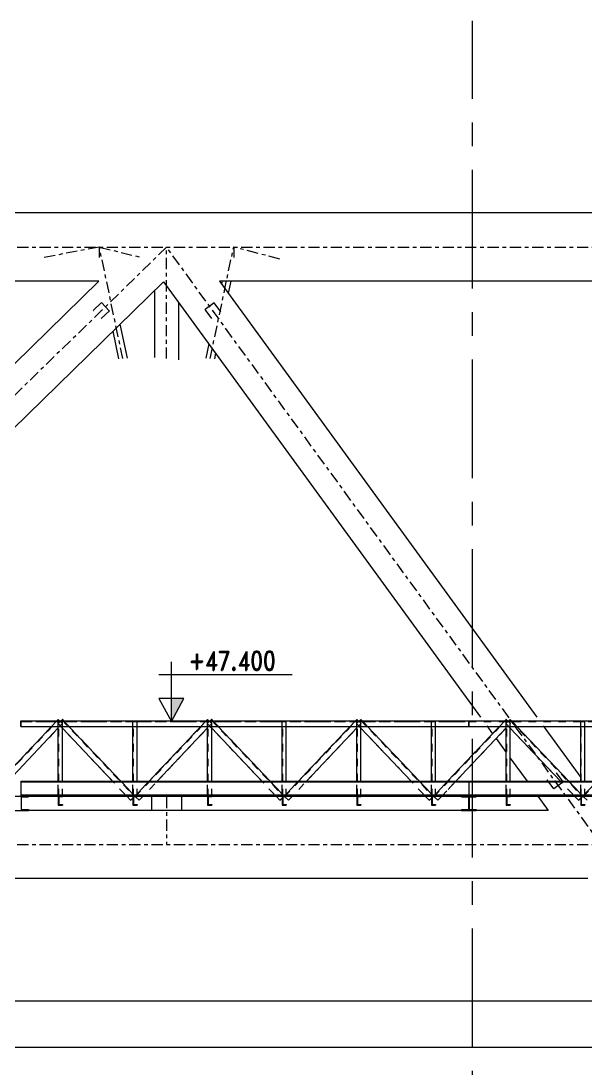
# Model space of a CAD drawing. Header units: millimetres. Extents: x 2368 to 8313, y 7493 to 11698.
# Drawn here: x 5997.6 to 6149, y 8937 to 9217.7 of the extents above; entities that cross this region are included whole.
import ezdxf
from ezdxf.enums import TextEntityAlignment as Align

# ---------------------------------------------------------------- set-up
doc = ezdxf.new("R2010")
doc.units = ezdxf.units.MM
for name, pattern in [('CENTER', [50.8, 31.75, -6.35, 6.35, -6.35]), ('XKITLINE00', [0]), ('XKITLINE02', [4, 2, -2]), ('XKITLINE03', [6, 3, -1, 1, -1])]:
    doc.linetypes.add(name, pattern=pattern)
doc.layers.add('3', color=120, linetype='Continuous')
doc.styles.add('ROMAND', font='romand.shx')
doc.styles.add('ROMANS', font='romans.shx')
doc.dimstyles.new('MD300', dxfattribs={"dimtxt": 2.5, "dimasz": 2.5, "dimexe": 1, "dimexo": 1, "dimgap": 0.5, "dimtad": 1, "dimdec": 1, "dimlfac": 50, "dimrnd": 0.5, "dimdsep": 46, "dimtxsty": 'ROMANS', "dimcen": 1, "dimclrd": 146, "dimclre": 146, "dimclrt": 30, "dimadec": 1, "dimazin": 2, "dimtfac": 1, "dimtdec": 1, "dimtmove": 0, "dimatfit": 1, "dimfxl": 1, "dimtolj": 1, "dimtzin": 0, "dimlwd": -1, "dimlwe": -1, "dimarcsym": 0})

# ---------------------------------------------------------------- blocks, each defined once
blk = doc.blocks.new('*D5')
at = {"color": 146, "transparency": 16777216}
for p, q in [((6312.59, 9032.28), (6312.59, 8954.12)), ((5216.59, 8977.65), (5216.59, 8954.12)), ((6310.09, 8955.12), (5219.09, 8955.12))]:
    blk.add_line(p, q, dxfattribs=at)
for points in [[(5219.09, 8955.54), (5219.09, 8954.7), (5216.59, 8955.12)], [(6310.09, 8955.54), (6310.09, 8954.7), (6312.59, 8955.12)]]:
    blk.add_solid(points, dxfattribs=at)
at = {"layer": 'Defpoints', "color": 0, "transparency": 16777216}
for p in [(6312.59, 9033.28), (5216.59, 8978.65), (5216.59, 8955.12)]:
    blk.add_point(p, dxfattribs=at)
at = {"color": 30, "transparency": 16777216, "insert": (5764.59, 8956.87), "char_height": 2.5, "attachment_point": 5, "style": 'ROMANS'}
blk.add_mtext('\\A1;54800', dxfattribs=at)
blk = doc.blocks.new('*D6')
at = {"color": 146, "transparency": 16777216}
for p, q in [((4120.59, 9032.28), (4120.59, 8941.84)), ((6312.59, 9032.28), (6312.59, 8941.84)), ((4123.09, 8942.84), (6310.09, 8942.84))]:
    blk.add_line(p, q, dxfattribs=at)
for points in [[(4123.09, 8943.25), (4123.09, 8942.42), (4120.59, 8942.84)], [(6310.09, 8943.25), (6310.09, 8942.42), (6312.59, 8942.84)]]:
    blk.add_solid(points, dxfattribs=at)
at = {"layer": 'Defpoints', "color": 0, "transparency": 16777216}
for p in [(4120.59, 9033.28), (6312.59, 9033.28), (6312.59, 8942.84)]:
    blk.add_point(p, dxfattribs=at)
at = {"color": 30, "transparency": 16777216, "insert": (5216.59, 8944.59), "char_height": 2.5, "attachment_point": 5, "style": 'ROMANS'}
blk.add_mtext('\\A1;109600', dxfattribs=at)

msp = doc.modelspace()

# ---------------------------------------------------------------- linework, layer by layer
at = {"color": 6, "linetype": 'CENTER'}
msp.add_line((6118.5882, 8739.6288), (6118.5882, 9217.681), dxfattribs=at)
at = {"color": 8, "linetype": 'XKITLINE00'}
for p, q in [((6248.2346, 9166.2624), (5738.5883, 9166.2624)), ((6018.4845, 9147.9824), (5738.5883, 9147.9824)), ((6018.4845, 9147.9824), (5898.7881, 9031.2055)), ((6035.8045, 9147.8356), (5916.2585, 9031.2055)), ((6033.363, 9145.4537), (6033.363, 9127.5728)), ((6035.8045, 9147.8356), (6120.726, 9031.2055)), ((6239.6649, 9147.9824), (6050.789, 9147.9824)), ((6050.789, 9147.9824), (6135.8174, 9031.2055)), ((6051.4931, 9147.9824), (6051.3346, 9147.233)), ((6053.8186, 9147.9824), (6053.1369, 9144.7578)), ((6039.8134, 9142.3298), (6039.8134, 9126.9145)), ((6022.1963, 9134.5594), (6023.7599, 9127.1632)), ((6024.1231, 9136.4392), (6026.0501, 9127.3241)), ((6047.9388, 9131.1705), (6047.1294, 9127.3423)), ((6049.7411, 9128.6953), (6049.4133, 9127.145)), ((6122.3905, 9028.9195), (6123.9429, 9026.7874)), ((6137.4819, 9028.9195), (6147.5884, 9015.0393)), ((6124.901, 9025.4716), (6127.5884, 9021.7807)), ((6128.6884, 9020.27), (6133.2083, 9014.0624)), ((6032.5282, 9009.8053), (6032.5282, 9006.2624)), ((6040.6482, 9009.8053), (6040.6482, 9006.2624)), ((6136.1208, 9010.0624), (6138.8877, 9006.2624)), ((6115.5884, 9006.2624), (5999.5884, 9006.2624)), ((6138.8877, 9006.2624), (6119.5884, 9006.2624)), ((6149.4519, 8987.9824), (5738.5882, 8987.9824))]:
    msp.add_line(p, q, dxfattribs=at)
at = {"color": 8, "linetype": 'XKITLINE03'}
for p, q in [((5738.5883, 9157.1224), (6269.5876, 9157.1224)), ((6036.5882, 9157.1224), (5872.5882, 8997.1225)), ((6018.5882, 9157.1224), (6003.1325, 9154.2035)), ((6018.5882, 9157.1224), (6018.5882, 9154.345)), ((6024.905, 9127.2437), (6018.5882, 9157.1224)), ((6018.5882, 9157.1224), (6029.9951, 9154.3233)), ((6153.0885, 8997.1224), (6036.5882, 9157.1224)), ((6036.5882, 9127.2436), (6036.5882, 9157.1224)), ((6048.2714, 9127.2436), (6054.5882, 9157.1223)), ((6066.9377, 9153.9211), (6054.5882, 9157.1223)), ((6054.5882, 9157.1223), (6054.5882, 9154.3233)), ((6016.9727, 9140.109), (6019.1487, 9142.2319)), ((6016.9727, 9140.109), (6019.1487, 9142.2319)), ((6016.9727, 9140.109), (6019.1487, 9142.2319)), ((6021.2716, 9140.0559), (6019.0956, 9137.933)), ((6021.2716, 9140.0559), (6019.0956, 9137.933)), ((6021.2716, 9140.0559), (6019.0956, 9137.933)), ((6019.1222, 9140.0824), (6019.1222, 9140.0824)), ((6019.1487, 9142.2319), (6021.2716, 9140.0559)), ((6019.1487, 9142.2319), (6021.2716, 9140.0559)), ((6019.1487, 9142.2319), (6021.2716, 9140.0559)), ((6049.3295, 9142.2059), (6046.872, 9140.4165)), ((6049.3295, 9142.2059), (6046.872, 9140.4165)), ((6049.3295, 9142.2059), (6046.872, 9140.4165)), ((6046.872, 9140.4165), (6048.6614, 9137.9589)), ((6046.872, 9140.4165), (6048.6614, 9137.9589)), ((6046.872, 9140.4165), (6048.6614, 9137.9589)), ((6048.9955, 9140.0824), (6048.9955, 9140.0824)), ((6051.119, 9139.7484), (6049.3295, 9142.2059)), ((6051.119, 9139.7484), (6049.3295, 9142.2059)), ((6051.119, 9139.7484), (6049.3295, 9142.2059)), ((6140.3471, 9012.0389), (6138.5577, 9014.4965)), ((6140.3471, 9012.0389), (6138.5577, 9014.4965)), ((6140.3471, 9012.0389), (6138.5577, 9014.4965)), ((6142.8047, 9013.8284), (6140.3471, 9012.0389)), ((6142.8047, 9013.8284), (6140.3471, 9012.0389)), ((6142.8047, 9013.8284), (6140.3471, 9012.0389)), ((6140.6812, 9014.1624), (6140.6812, 9014.1624)), ((6141.0153, 9016.2859), (6142.8047, 9013.8284)), ((6141.0153, 9016.2859), (6142.8047, 9013.8284)), ((6141.0153, 9016.2859), (6142.8047, 9013.8284)), ((6036.5882, 9009.8053), (6036.5882, 8997.1225)), ((5738.5882, 8997.1224), (6183.0885, 8997.1224))]:
    msp.add_line(p, q, dxfattribs=at)
at = {"color": 1, "linetype": 'XKITLINE03'}
for p, q in [((6007.556, 9030.6108), (5988.1385, 9010.0625)), ((6028.1384, 9010.0625), (6008.6828, 9030.5806)), ((6047.556, 9030.6108), (6028.1385, 9010.0625)), ((6068.1384, 9010.0625), (6048.6828, 9030.5806)), ((6087.556, 9030.6108), (6068.1385, 9010.0625)), ((6108.1384, 9010.0625), (6088.6828, 9030.5806)), ((6127.556, 9030.6108), (6108.1385, 9010.0625)), ((6148.1384, 9010.0625), (6128.6828, 9030.5806)), ((6167.556, 9030.6108), (6148.1385, 9010.0625)), ((5997.5885, 9030.0625), (6117.5885, 9030.0625)), ((6007.5884, 9010.0624), (6007.5884, 9030.0624)), ((6027.5884, 9010.0624), (6027.5884, 9030.0624)), ((6047.5884, 9010.0624), (6047.5884, 9030.0624)), ((6067.5884, 9010.0624), (6067.5884, 9030.0624)), ((6087.5884, 9010.0624), (6087.5884, 9030.0624)), ((6107.5884, 9010.0624), (6107.5884, 9030.0624)), ((6127.5884, 9010.0624), (6127.5884, 9030.0624)), ((6147.5884, 9010.0624), (6147.5884, 9030.0624)), ((5997.5885, 9010.0624), (6117.5887, 9010.0624)), ((6007.5884, 9010.0624), (6007.5884, 9010.0624)), ((6027.5884, 9010.0624), (6027.5884, 9010.0624)), ((6047.5884, 9010.0624), (6047.5884, 9010.0624)), ((6067.5884, 9010.0624), (6067.5884, 9010.0624)), ((6087.5884, 9010.0624), (6087.5884, 9010.0624)), ((6107.5884, 9010.0624), (6107.5884, 9010.0624)), ((6117.5887, 9010.0624), (6289.0154, 9010.0624)), ((6127.5884, 9010.0624), (6127.5884, 9010.0624)), ((6147.5884, 9010.0624), (6147.5884, 9010.0624)), ((6117.5884, 9006.2624), (6117.5884, 9006.2624))]:
    msp.add_line(p, q, dxfattribs=at)
at = {"color": 3, "linetype": 'XKITLINE02'}
for p, q in [((5988.2547, 9009.9526), (6007.6723, 9030.5009)), ((6007.6723, 9030.5009), (6008.7189, 9029.5119)), ((6008.5667, 9030.4705), (6028.0223, 9009.9524)), ((6008.6828, 9030.5806), (6028.1384, 9010.0625)), ((6028.2547, 9009.9526), (6047.6723, 9030.5009)), ((6047.6723, 9030.5009), (6048.7189, 9029.5119)), ((6048.5667, 9030.4705), (6068.0223, 9009.9524)), ((6048.6828, 9030.5806), (6068.1384, 9010.0625)), ((6068.2547, 9009.9526), (6087.6723, 9030.5009)), ((6087.6723, 9030.5009), (6088.7189, 9029.5119)), ((6088.5667, 9030.4705), (6108.0223, 9009.9524)), ((6088.6828, 9030.5806), (6108.1384, 9010.0625)), ((6108.2547, 9009.9526), (6127.6723, 9030.5009)), ((6127.6723, 9030.5009), (6128.7189, 9029.5119)), ((6128.5667, 9030.4705), (6148.0223, 9009.9524)), ((6128.6828, 9030.5806), (6148.1384, 9010.0625)), ((6148.2547, 9009.9526), (6167.6723, 9030.5009)), ((5994.1196, 9014.0624), (6008.7189, 9029.5119)), ((5997.5885, 9030.2325), (5997.5885, 9028.7325)), ((5997.5885, 9030.0625), (5997.5885, 9028.7325)), ((5997.5885, 9030.0625), (6117.5885, 9030.0625)), ((6005.781, 9028.7325), (6007.1985, 9030.2325)), ((6007.5217, 9029.4797), (6008.3156, 9030.2325)), ((6007.5217, 9029.4797), (6025.9336, 9010.0624)), ((6007.5217, 9029.4797), (6008.6884, 9028.2493)), ((6007.5884, 9028.7325), (6007.5884, 9030.0624)), ((6007.5884, 9030.0624), (6008.6884, 9030.0624)), ((6007.7284, 9010.0624), (6007.7284, 9030.0624)), ((6008.6884, 9028.7325), (6008.6884, 9030.0624)), ((6009.0129, 9030.2325), (6010.4352, 9028.7325)), ((6027.5884, 9028.7325), (6027.5884, 9030.0624)), ((6027.5884, 9030.0624), (6028.6884, 9030.0624)), ((6027.7284, 9010.0624), (6027.7284, 9030.0624)), ((6028.6884, 9028.7325), (6028.6884, 9030.0624)), ((6031.7576, 9013.8924), (6047.1985, 9030.2325)), ((6034.1196, 9014.0624), (6048.7189, 9029.5119)), ((6047.5217, 9029.4797), (6048.3156, 9030.2325)), ((6047.5217, 9029.4797), (6065.9336, 9010.0624)), ((6047.5217, 9029.4797), (6048.6884, 9028.2493)), ((6047.5884, 9028.7325), (6047.5884, 9030.0624)), ((6047.5884, 9030.0624), (6048.6884, 9030.0624)), ((6047.7284, 9010.0624), (6047.7284, 9030.0624)), ((6048.6884, 9028.7325), (6048.6884, 9030.0624)), ((6049.0129, 9030.2325), (6050.4352, 9028.7325)), ((6067.5884, 9028.7325), (6067.5884, 9030.0624)), ((6067.5884, 9030.0624), (6068.6884, 9030.0624)), ((6067.7284, 9010.0624), (6067.7284, 9030.0624)), ((6068.6884, 9028.7325), (6068.6884, 9030.0624)), ((6071.7576, 9013.8924), (6087.1985, 9030.2325)), ((6074.1196, 9014.0624), (6088.7189, 9029.5119)), ((6087.5217, 9029.4797), (6088.3156, 9030.2325)), ((6087.5217, 9029.4797), (6105.9336, 9010.0624)), ((6087.5217, 9029.4797), (6088.6884, 9028.2493)), ((6087.5884, 9028.7325), (6087.5884, 9030.0624)), ((6087.5884, 9030.0624), (6088.6884, 9030.0624)), ((6087.7284, 9010.0624), (6087.7284, 9030.0624)), ((6088.6884, 9028.7325), (6088.6884, 9030.0624)), ((6089.0129, 9030.2325), (6090.4352, 9028.7325)), ((6107.5884, 9028.7325), (6107.5884, 9030.0624)), ((6107.5884, 9030.0624), (6108.6884, 9030.0624)), ((6107.7284, 9010.0624), (6107.7284, 9030.0624)), ((6108.6884, 9028.7325), (6108.6884, 9030.0624)), ((6109.3014, 9008.9636), (6128.7189, 9029.5119)), ((6117.5885, 9030.2325), (6117.5885, 9028.7325)), ((6117.5885, 9030.2325), (6117.5885, 9028.7325)), ((6117.5885, 9030.2325), (6117.5885, 9030.2325)), ((6117.5885, 9030.0625), (6117.5885, 9028.7325)), ((6117.5885, 9030.0625), (6117.5885, 9028.7325)), ((6117.5885, 9030.0625), (6117.5885, 9030.0625)), ((6117.5885, 9030.0625), (6280.5647, 9030.0625)), ((6117.5885, 9028.7325), (6117.5885, 9028.7325)), ((6125.781, 9028.7325), (6127.1985, 9030.2325)), ((6127.5217, 9029.4797), (6128.3156, 9030.2325)), ((6127.5217, 9029.4797), (6145.9336, 9010.0624)), ((6127.5217, 9029.4797), (6128.6884, 9028.2493)), ((6127.5884, 9028.7325), (6127.5884, 9030.0624)), ((6127.5884, 9030.0624), (6128.6884, 9030.0624)), ((6127.7284, 9010.0624), (6127.7284, 9030.0624)), ((6128.6884, 9028.7325), (6128.6884, 9030.0624)), ((6129.0129, 9030.2325), (6130.4352, 9028.7325)), ((6147.5884, 9028.7325), (6147.5884, 9030.0624)), ((6147.5884, 9030.0624), (6148.6884, 9030.0624)), ((6147.7284, 9010.0624), (6147.7284, 9030.0624)), ((6148.6884, 9028.7325), (6148.6884, 9030.0624)), ((6007.5884, 9010.0624), (6007.5884, 9014.0624)), ((6008.6884, 9010.0624), (6008.6884, 9014.0624)), ((6027.5884, 9010.0624), (6027.5884, 9014.0624)), ((6028.1385, 9010.0625), (6031.9183, 9014.0624)), ((6028.6884, 9010.0624), (6028.6884, 9014.0624)), ((6029.3014, 9008.9636), (6034.1196, 9014.0624)), ((6047.5884, 9010.0624), (6047.5884, 9014.0624)), ((6048.6884, 9010.0624), (6048.6884, 9014.0624)), ((6067.5884, 9010.0624), (6067.5884, 9014.0624)), ((6068.1385, 9010.0625), (6071.9183, 9014.0624)), ((6068.6884, 9010.0624), (6068.6884, 9014.0624)), ((6069.3014, 9008.9636), (6074.1196, 9014.0624)), ((6087.5884, 9010.0624), (6087.5884, 9014.0624)), ((6088.6884, 9010.0624), (6088.6884, 9014.0624)), ((6107.5884, 9010.0624), (6107.5884, 9014.0624)), ((6108.1385, 9010.0625), (6111.9183, 9014.0624)), ((6108.6884, 9010.0624), (6108.6884, 9014.0624)), ((6110.3397, 9010.0624), (6114.1196, 9014.0624)), ((6127.5884, 9010.0624), (6127.5884, 9014.0624)), ((6128.6884, 9010.0624), (6128.6884, 9014.0624)), ((6147.5884, 9010.0624), (6147.5884, 9014.0624)), ((6148.1385, 9010.0625), (6151.9183, 9014.0624)), ((6148.6884, 9010.0624), (6148.6884, 9014.0624)), ((5997.5885, 9010.3388), (5997.5885, 9010.0624)), ((5997.5885, 9010.0624), (5999.5884, 9010.0624)), ((6007.5884, 9010.0624), (6008.6884, 9010.0624)), ((6007.5884, 9010.0624), (6117.5887, 9010.0624)), ((6007.5884, 9010.0624), (6008.6884, 9010.0624)), ((6026.9774, 9008.9616), (6027.7284, 9009.6737)), ((6027.5884, 9010.0624), (6028.6884, 9010.0624)), ((6027.5884, 9010.0624), (6028.6884, 9010.0624)), ((6027.7284, 9009.6737), (6028.1384, 9010.0625)), ((6028.1385, 9010.0625), (6028.3141, 9009.8965)), ((6047.5884, 9010.0624), (6048.6884, 9010.0624)), ((6047.5884, 9010.0624), (6048.6884, 9010.0624)), ((6066.9774, 9008.9616), (6067.7284, 9009.6737)), ((6067.5884, 9010.0624), (6068.6884, 9010.0624)), ((6067.5884, 9010.0624), (6068.6884, 9010.0624)), ((6067.7284, 9009.6737), (6068.1384, 9010.0625)), ((6068.1385, 9010.0625), (6068.3141, 9009.8965)), ((6087.5884, 9010.0624), (6088.6884, 9010.0624)), ((6087.5884, 9010.0624), (6088.6884, 9010.0624)), ((6106.9774, 9008.9616), (6107.7284, 9009.6737)), ((6107.5884, 9010.0624), (6108.6884, 9010.0624)), ((6107.5884, 9010.0624), (6108.6884, 9010.0624)), ((6107.7284, 9009.6737), (6108.1384, 9010.0625)), ((6108.1385, 9010.0625), (6108.3141, 9009.8965)), ((6117.5887, 9010.3388), (6117.5887, 9010.0624)), ((6117.5887, 9010.3388), (6117.5887, 9010.0624)), ((6117.5887, 9010.0624), (6119.5884, 9010.0624)), ((6127.5884, 9010.0624), (6128.6884, 9010.0624)), ((6127.5884, 9010.0624), (6128.6884, 9010.0624)), ((6146.9774, 9008.9616), (6147.7284, 9009.6737)), ((6147.5884, 9010.0624), (6148.6884, 9010.0624)), ((6147.5884, 9010.0624), (6148.6884, 9010.0624)), ((6147.7284, 9009.6737), (6148.1384, 9010.0625)), ((6148.1385, 9010.0625), (6148.3141, 9009.8965))]:
    msp.add_line(p, q, dxfattribs=at)
at = {"color": 7, "linetype": 'XKITLINE00'}
for p, q in [((6007.1985, 9030.2325), (6007.556, 9030.6108)), ((6007.556, 9030.6108), (6007.9564, 9030.2325)), ((6008.3156, 9030.2325), (6008.6828, 9030.5806)), ((6008.6828, 9030.5806), (6009.0129, 9030.2325)), ((6047.1985, 9030.2325), (6047.556, 9030.6108)), ((6047.556, 9030.6108), (6047.9564, 9030.2325)), ((6048.3156, 9030.2325), (6048.6828, 9030.5806)), ((6048.6828, 9030.5806), (6049.0129, 9030.2325)), ((6087.1985, 9030.2325), (6087.556, 9030.6108)), ((6087.556, 9030.6108), (6087.9564, 9030.2325)), ((6088.3156, 9030.2325), (6088.6828, 9030.5806)), ((6088.6828, 9030.5806), (6089.0129, 9030.2325)), ((6127.1985, 9030.2325), (6127.556, 9030.6108)), ((6127.556, 9030.6108), (6127.9564, 9030.2325)), ((6128.3156, 9030.2325), (6128.6828, 9030.5806)), ((6128.6828, 9030.5806), (6129.0129, 9030.2325)), ((5991.9183, 9014.0624), (6005.781, 9028.7325)), ((5994.1196, 9014.0624), (6007.5884, 9028.3156)), ((5997.5885, 9028.7325), (5997.5885, 9030.2325)), ((5997.5885, 9030.2325), (6117.5885, 9030.2325)), ((5997.5885, 9028.7325), (6117.5885, 9028.7325)), ((6007.5884, 9014.0624), (6007.5884, 9028.7325)), ((6008.6884, 9014.0624), (6008.6884, 9028.7325)), ((6008.6884, 9028.2493), (6022.1407, 9014.0624)), ((6010.4352, 9028.7325), (6024.3456, 9014.0624)), ((6027.5884, 9014.0624), (6027.5884, 9028.7325)), ((6028.6884, 9014.0624), (6028.6884, 9028.7325)), ((6031.9183, 9014.0624), (6045.781, 9028.7325)), ((6034.1196, 9014.0624), (6047.5884, 9028.3156)), ((6047.5884, 9014.0624), (6047.5884, 9028.7325)), ((6048.6884, 9014.0624), (6048.6884, 9028.7325)), ((6048.6884, 9028.2493), (6062.1407, 9014.0624)), ((6050.4352, 9028.7325), (6064.3456, 9014.0624)), ((6067.5884, 9014.0624), (6067.5884, 9028.7325)), ((6068.6884, 9014.0624), (6068.6884, 9028.7325)), ((6071.9183, 9014.0624), (6085.781, 9028.7325)), ((6074.1196, 9014.0624), (6087.5884, 9028.3156)), ((6087.5884, 9014.0624), (6087.5884, 9028.7325)), ((6088.6884, 9014.0624), (6088.6884, 9028.7325)), ((6088.6884, 9028.2493), (6102.1407, 9014.0624)), ((6090.4352, 9028.7325), (6104.3456, 9014.0624)), ((6107.5884, 9014.0624), (6107.5884, 9028.7325)), ((6108.6884, 9014.0624), (6108.6884, 9028.7325)), ((6111.9183, 9014.0624), (6125.781, 9028.7325)), ((6114.1196, 9014.0624), (6127.5884, 9028.3156)), ((6117.5885, 9028.7325), (6117.5885, 9030.2325)), ((6117.5885, 9028.7325), (6117.5885, 9030.2325)), ((6117.5885, 9030.2325), (6117.5885, 9030.2325)), ((6117.5885, 9030.2325), (6280.4928, 9030.2325)), ((6117.5885, 9028.7325), (6281.1265, 9028.7325)), ((6127.5884, 9014.0624), (6127.5884, 9028.7325)), ((6128.6884, 9014.0624), (6128.6884, 9028.7325)), ((6128.6884, 9028.2493), (6142.1407, 9014.0624)), ((6130.4352, 9028.7325), (6144.3456, 9014.0624)), ((6147.5884, 9014.0624), (6147.5884, 9028.7325)), ((6148.6884, 9014.0624), (6148.6884, 9028.7325)), ((5997.5885, 9014.0624), (5997.5885, 9010.3388)), ((5997.5885, 9014.0624), (6117.5887, 9014.0624)), ((6117.5887, 9013.8924), (5997.5885, 9013.8924)), ((6117.5887, 9013.786), (5997.5885, 9013.786)), ((6117.5887, 9014.0624), (6117.5887, 9010.3388)), ((6117.5887, 9014.0624), (6287.3257, 9014.0624)), ((6117.5887, 9014.0624), (6117.5887, 9010.3388)), ((6287.3975, 9013.8924), (6117.5887, 9013.8924)), ((6287.4425, 9013.786), (6117.5887, 9013.786)), ((5995.5884, 9010.0624), (5999.5884, 9010.0624)), ((5997.6534, 9007.9974), (5997.5234, 9008.1274)), ((5997.5885, 9010.3388), (5997.5885, 9010.0624)), ((6117.5887, 9010.3388), (5997.5885, 9010.3388)), ((6117.5887, 9010.2324), (5997.5885, 9010.2324)), ((5997.6534, 9009.8624), (5997.6534, 9006.4624)), ((5997.6534, 9009.8624), (5999.5884, 9009.8624)), ((5999.5884, 9010.0624), (5999.5884, 9009.8624)), ((5999.5884, 9010.0624), (6007.5884, 9010.0624)), ((6007.5884, 9010.0624), (6007.5884, 9010.0624)), ((6007.5884, 9010.0624), (6007.5884, 9010.0624)), ((6007.5884, 9010.0624), (6008.6884, 9010.0624)), ((6007.5884, 9010.0624), (6007.5884, 9007.6624)), ((6007.5884, 9008.3337), (6007.7284, 9008.4737)), ((6007.7284, 9009.8496), (6008.6884, 9009.9264)), ((6007.7284, 9009.8496), (6007.7284, 9007.8752)), ((6008.6884, 9010.0624), (6027.5884, 9010.0624)), ((6008.6884, 9010.0624), (6008.6884, 9009.9264)), ((6025.9336, 9010.0624), (6026.9774, 9008.9616)), ((6026.9774, 9008.9616), (6027.5884, 9009.541)), ((6027.5884, 9010.0624), (6027.5884, 9010.0624)), ((6027.5884, 9010.0624), (6027.5884, 9010.0624)), ((6027.5884, 9010.0624), (6028.6884, 9010.0624)), ((6027.5884, 9010.0624), (6027.5884, 9007.6624)), ((6027.5884, 9008.3337), (6027.7284, 9008.4737)), ((6027.7284, 9009.8496), (6028.6884, 9009.9264)), ((6027.7284, 9009.6737), (6027.9311, 9009.8658)), ((6027.7284, 9009.8496), (6027.7284, 9007.8752)), ((6028.3141, 9009.8965), (6029.3014, 9008.9636)), ((6028.6884, 9010.0624), (6047.5884, 9010.0624)), ((6028.6884, 9010.0624), (6028.6884, 9009.9264)), ((6029.3014, 9008.9636), (6030.3397, 9010.0624)), ((6047.5884, 9010.0624), (6048.6884, 9010.0624)), ((6047.5884, 9010.0624), (6047.5884, 9007.6624)), ((6047.5884, 9008.3337), (6047.7284, 9008.4737)), ((6047.7284, 9009.8496), (6048.6884, 9009.9264)), ((6047.7284, 9009.8496), (6047.7284, 9007.8752)), ((6048.6884, 9010.0624), (6067.5884, 9010.0624)), ((6048.6884, 9010.0624), (6048.6884, 9009.9264)), ((6065.9336, 9010.0624), (6066.9774, 9008.9616)), ((6066.9774, 9008.9616), (6067.5884, 9009.541)), ((6067.5884, 9010.0624), (6067.5884, 9010.0624)), ((6067.5884, 9010.0624), (6067.5884, 9010.0624)), ((6067.5884, 9010.0624), (6068.6884, 9010.0624)), ((6067.5884, 9010.0624), (6067.5884, 9007.6624)), ((6067.5884, 9008.3337), (6067.7284, 9008.4737)), ((6067.7284, 9009.8496), (6068.6884, 9009.9264)), ((6067.7284, 9009.6737), (6067.9311, 9009.8658)), ((6067.7284, 9009.8496), (6067.7284, 9007.8752)), ((6068.3141, 9009.8965), (6069.3014, 9008.9636)), ((6068.6884, 9010.0624), (6087.5884, 9010.0624)), ((6068.6884, 9010.0624), (6068.6884, 9009.9264)), ((6069.3014, 9008.9636), (6070.3397, 9010.0624)), ((6087.5884, 9010.0624), (6087.5884, 9010.0624)), ((6087.5884, 9010.0624), (6088.6884, 9010.0624)), ((6087.5884, 9010.0624), (6087.5884, 9007.6624)), ((6087.5884, 9008.3337), (6087.7284, 9008.4737)), ((6087.7284, 9009.8496), (6088.6884, 9009.9264)), ((6087.7284, 9009.8496), (6087.7284, 9007.8752)), ((6088.6884, 9010.0624), (6107.5884, 9010.0624)), ((6088.6884, 9010.0624), (6088.6884, 9009.9264)), ((6105.9336, 9010.0624), (6106.9774, 9008.9616)), ((6106.9774, 9008.9616), (6107.5884, 9009.541)), ((6107.5884, 9010.0624), (6108.6884, 9010.0624)), ((6107.5884, 9010.0624), (6107.5884, 9007.6624)), ((6107.5884, 9008.3337), (6107.7284, 9008.4737)), ((6107.7284, 9009.8496), (6108.6884, 9009.9264)), ((6107.7284, 9009.6737), (6107.9311, 9009.8658)), ((6107.7284, 9009.8496), (6107.7284, 9007.8752)), ((6108.3141, 9009.8965), (6109.3014, 9008.9636)), ((6108.6884, 9010.0624), (6115.5884, 9010.0624)), ((6108.6884, 9010.0624), (6108.6884, 9009.9264)), ((6109.3014, 9008.9636), (6110.3397, 9010.0624)), ((6115.7884, 9009.8624), (6115.5884, 9010.0624)), ((6115.5884, 9010.0624), (6119.5884, 9010.0624)), ((6115.5884, 9010.0624), (6115.5884, 9009.8624)), ((6115.5884, 9009.8624), (6117.5234, 9009.8624)), ((6117.5234, 9009.8624), (6117.5234, 9006.4624)), ((6117.6534, 9007.9974), (6117.5234, 9008.1274)), ((6117.5887, 9010.3388), (6117.5887, 9010.0624)), ((6288.8986, 9010.3388), (6117.5887, 9010.3388)), ((6117.5887, 9010.3388), (6117.5887, 9010.0624)), ((6288.9436, 9010.2324), (6117.5887, 9010.2324)), ((6117.6534, 9009.8624), (6117.6534, 9006.4624)), ((6117.6534, 9009.8624), (6119.5884, 9009.8624)), ((6119.5884, 9010.0624), (6127.5884, 9010.0624)), ((6119.5884, 9010.0624), (6119.5884, 9009.8624)), ((6127.5884, 9010.0624), (6128.6884, 9010.0624)), ((6127.5884, 9010.0624), (6127.5884, 9007.6624)), ((6127.5884, 9008.3337), (6127.7284, 9008.4737)), ((6127.7284, 9009.8496), (6128.6884, 9009.9264)), ((6127.7284, 9009.8496), (6127.7284, 9007.8752)), ((6128.6884, 9010.0624), (6147.5884, 9010.0624)), ((6128.6884, 9010.0624), (6128.6884, 9009.9264)), ((6145.9336, 9010.0624), (6146.9774, 9008.9616)), ((6146.9774, 9008.9616), (6147.5884, 9009.541)), ((6147.5884, 9010.0624), (6148.6884, 9010.0624)), ((6147.5884, 9010.0624), (6147.5884, 9007.6624)), ((6147.5884, 9008.3337), (6147.7284, 9008.4737)), ((6147.7284, 9009.8496), (6148.6884, 9009.9264)), ((6147.7284, 9009.6737), (6147.9311, 9009.8658)), ((6147.7284, 9009.8496), (6147.7284, 9007.8752)), ((6148.3141, 9009.8965), (6149.3014, 9008.9636)), ((6148.6884, 9010.0624), (6167.5884, 9010.0624)), ((6148.6884, 9010.0624), (6148.6884, 9009.9264)), ((5995.5884, 9006.2624), (5999.5884, 9006.2624)), ((5997.6534, 9006.4624), (5999.5884, 9006.4624)), ((5999.3884, 9006.2624), (5999.1884, 9006.4624)), ((5999.5884, 9006.4624), (5999.5884, 9006.2624)), ((6007.5884, 9007.6624), (6008.6884, 9007.6624)), ((6007.7284, 9007.8752), (6008.6884, 9007.7984)), ((6008.6458, 9007.6624), (6008.6884, 9007.705)), ((6008.6884, 9007.7984), (6008.6884, 9007.6624)), ((6027.5884, 9007.6624), (6028.6884, 9007.6624)), ((6027.7284, 9007.8752), (6028.6884, 9007.7984)), ((6028.6458, 9007.6624), (6028.6884, 9007.705)), ((6028.6884, 9007.7984), (6028.6884, 9007.6624)), ((6047.5884, 9007.6624), (6048.6884, 9007.6624)), ((6047.7284, 9007.8752), (6048.6884, 9007.7984)), ((6048.6458, 9007.6624), (6048.6884, 9007.705)), ((6048.6884, 9007.7984), (6048.6884, 9007.6624)), ((6067.5884, 9007.6624), (6068.6884, 9007.6624)), ((6067.7284, 9007.8752), (6068.6884, 9007.7984)), ((6068.6458, 9007.6624), (6068.6884, 9007.705)), ((6068.6884, 9007.7984), (6068.6884, 9007.6624)), ((6087.5884, 9007.6624), (6088.6884, 9007.6624)), ((6087.7284, 9007.8752), (6088.6884, 9007.7984)), ((6088.6458, 9007.6624), (6088.6884, 9007.705)), ((6088.6884, 9007.7984), (6088.6884, 9007.6624)), ((6107.5884, 9007.6624), (6108.6884, 9007.6624)), ((6107.7284, 9007.8752), (6108.6884, 9007.7984)), ((6108.6458, 9007.6624), (6108.6884, 9007.705)), ((6108.6884, 9007.7984), (6108.6884, 9007.6624)), ((6115.5884, 9006.4624), (6117.5234, 9006.4624)), ((6115.5884, 9006.4624), (6115.5884, 9006.2624)), ((6115.5884, 9006.2624), (6119.5884, 9006.2624)), ((6117.6534, 9006.4624), (6119.5884, 9006.4624)), ((6119.3884, 9006.2624), (6119.1884, 9006.4624)), ((6119.5884, 9006.4624), (6119.5884, 9006.2624)), ((6127.5884, 9007.6624), (6128.6884, 9007.6624)), ((6127.7284, 9007.8752), (6128.6884, 9007.7984)), ((6128.6458, 9007.6624), (6128.6884, 9007.705)), ((6128.6884, 9007.7984), (6128.6884, 9007.6624)), ((6147.5884, 9007.6624), (6148.6884, 9007.6624)), ((6147.7284, 9007.8752), (6148.6884, 9007.7984)), ((6148.6458, 9007.6624), (6148.6884, 9007.705)), ((6148.6884, 9007.7984), (6148.6884, 9007.6624))]:
    msp.add_line(p, q, dxfattribs=at)
at = {"color": 1, "linetype": 'XKITLINE00'}
for p, q in [((6007.5522, 9030.6016), (6007.5522, 9030.6016)), ((6008.6789, 9030.5714), (6008.6789, 9030.5714)), ((6047.5522, 9030.6016), (6047.5522, 9030.6016)), ((6048.6789, 9030.5714), (6048.6789, 9030.5714)), ((6087.5522, 9030.6016), (6087.5522, 9030.6016)), ((6088.6789, 9030.5714), (6088.6789, 9030.5714)), ((6127.5522, 9030.6016), (6127.5522, 9030.6016)), ((6128.6789, 9030.5714), (6128.6789, 9030.5714)), ((6007.5846, 9030.0532), (6007.5846, 9030.0532)), ((6027.5846, 9030.0532), (6027.5846, 9030.0532)), ((6047.5846, 9030.0532), (6047.5846, 9030.0532)), ((6067.5846, 9030.0532), (6067.5846, 9030.0532)), ((6087.5846, 9030.0532), (6087.5846, 9030.0532)), ((6107.5846, 9030.0532), (6107.5846, 9030.0532)), ((6117.5846, 9030.0532), (6117.5846, 9030.0532)), ((6127.5846, 9030.0532), (6127.5846, 9030.0532)), ((6147.5846, 9030.0532), (6147.5846, 9030.0532)), ((6007.5846, 9010.0532), (6007.5846, 9010.0532)), ((6007.5846, 9010.0532), (6007.5846, 9010.0532)), ((6027.5846, 9010.0532), (6027.5846, 9010.0532)), ((6027.5846, 9010.0532), (6027.5846, 9010.0532)), ((6028.1346, 9010.0533), (6028.1346, 9010.0533)), ((6028.1346, 9010.0532), (6028.1346, 9010.0532)), ((6047.5846, 9010.0532), (6047.5846, 9010.0532)), ((6047.5846, 9010.0532), (6047.5846, 9010.0532)), ((6067.5846, 9010.0532), (6067.5846, 9010.0532)), ((6067.5846, 9010.0532), (6067.5846, 9010.0532)), ((6068.1346, 9010.0533), (6068.1346, 9010.0533)), ((6068.1346, 9010.0532), (6068.1346, 9010.0532)), ((6087.5846, 9010.0532), (6087.5846, 9010.0532)), ((6087.5846, 9010.0532), (6087.5846, 9010.0532)), ((6107.5846, 9010.0532), (6107.5846, 9010.0532)), ((6107.5846, 9010.0532), (6107.5846, 9010.0532)), ((6108.1346, 9010.0533), (6108.1346, 9010.0533)), ((6108.1346, 9010.0532), (6108.1346, 9010.0532)), ((6117.5849, 9010.0532), (6117.5849, 9010.0532)), ((6117.5849, 9010.0532), (6117.5849, 9010.0532)), ((6127.5846, 9010.0532), (6127.5846, 9010.0532)), ((6127.5846, 9010.0532), (6127.5846, 9010.0532)), ((6147.5846, 9010.0532), (6147.5846, 9010.0532)), ((6147.5846, 9010.0532), (6147.5846, 9010.0532)), ((6148.1346, 9010.0533), (6148.1346, 9010.0533)), ((6148.1346, 9010.0532), (6148.1346, 9010.0532)), ((6117.5846, 9006.2532), (6117.5846, 9006.2532))]:
    msp.add_line(p, q, dxfattribs=at)
at = {"color": 8, "linetype": 'XKITLINE00'}
for centre in [(6018.5882, 9157.1224), (6018.5882, 9157.1224), (6018.5882, 9157.1224), (6018.5882, 9157.1224), (6036.5882, 9157.1224), (6036.5882, 9157.1224), (6036.5882, 9157.1224), (6054.5882, 9157.1223), (6054.5882, 9157.1223), (6054.5882, 9157.1223), (6016.9727, 9140.109), (6016.9727, 9140.109), (6016.9727, 9140.109), (6019.1222, 9140.0824), (6019.1487, 9142.2319), (6019.1487, 9142.2319), (6019.1487, 9142.2319), (6019.1487, 9142.2319), (6019.1487, 9142.2319), (6019.1487, 9142.2319), (6021.2716, 9140.0559), (6021.2716, 9140.0559), (6021.2716, 9140.0559), (6021.2716, 9140.0559), (6021.2716, 9140.0559), (6021.2716, 9140.0559), (6046.872, 9140.4165), (6046.872, 9140.4165), (6046.872, 9140.4165), (6046.872, 9140.4165), (6046.872, 9140.4165), (6046.872, 9140.4165), (6048.9955, 9140.0824), (6049.3295, 9142.2059), (6049.3295, 9142.2059), (6049.3295, 9142.2059), (6049.3295, 9142.2059), (6049.3295, 9142.2059), (6049.3295, 9142.2059), (6019.0956, 9137.933), (6019.0956, 9137.933), (6019.0956, 9137.933), (6048.6614, 9137.9589), (6048.6614, 9137.9589), (6048.6614, 9137.9589), (6051.119, 9139.7484), (6051.119, 9139.7484), (6051.119, 9139.7484), (6138.5577, 9014.4965), (6138.5577, 9014.4965), (6138.5577, 9014.4965), (6140.6812, 9014.1624), (6141.0153, 9016.2859), (6141.0153, 9016.2859), (6141.0153, 9016.2859), (6142.8047, 9013.8284), (6142.8047, 9013.8284), (6142.8047, 9013.8284), (6142.8047, 9013.8284), (6142.8047, 9013.8284), (6142.8047, 9013.8284), (6140.3471, 9012.0389), (6140.3471, 9012.0389), (6140.3471, 9012.0389), (6140.3471, 9012.0389), (6140.3471, 9012.0389), (6140.3471, 9012.0389), (6036.5882, 8997.1225)]:
    msp.add_circle(centre, 0.01, dxfattribs=at)
at = {"color": 1, "linetype": 'XKITLINE00'}
for centre in [(6007.556, 9030.6108), (6008.6828, 9030.5806), (6047.556, 9030.6108), (6048.6828, 9030.5806), (6087.556, 9030.6108), (6088.6828, 9030.5806), (6127.556, 9030.6108), (6128.6828, 9030.5806), (5997.5885, 9030.0625), (5997.5885, 9030.0625), (6007.5884, 9030.0624), (6027.5884, 9030.0624), (6047.5884, 9030.0624), (6067.5884, 9030.0624), (6087.5884, 9030.0624), (6107.5884, 9030.0624), (6117.5885, 9030.0625), (6127.5884, 9030.0624), (6147.5884, 9030.0624), (5997.5885, 9010.0624), (5997.5885, 9010.0624), (6007.5884, 9010.0624), (6007.5884, 9010.0624), (6027.5884, 9010.0624), (6027.5884, 9010.0624), (6028.1384, 9010.0625), (6028.1385, 9010.0625), (6047.5884, 9010.0624), (6047.5884, 9010.0624), (6067.5884, 9010.0624), (6067.5884, 9010.0624), (6068.1384, 9010.0625), (6068.1385, 9010.0625), (6087.5884, 9010.0624), (6087.5884, 9010.0624), (6107.5884, 9010.0624), (6107.5884, 9010.0624), (6108.1384, 9010.0625), (6108.1385, 9010.0625), (6117.5887, 9010.0624), (6117.5887, 9010.0624), (6127.5884, 9010.0624), (6127.5884, 9010.0624), (6147.5884, 9010.0624), (6147.5884, 9010.0624), (6148.1384, 9010.0625), (6148.1385, 9010.0625), (5997.5884, 9006.2624), (6117.5884, 9006.2624)]:
    msp.add_circle(centre, 0.01, dxfattribs=at)
at = {"layer": '3'}
for p, q in [((6037.893, 9030.0725), (6037.893, 9046.0169)), ((6034.5597, 9042.6836), (6070.2672, 9042.6836)), ((6041.2264, 9036.1836), (6034.5597, 9036.1836)), ((6034.5597, 9036.1836), (6037.893, 9030.0725)), ((6037.893, 9030.0725), (6041.2264, 9036.1836))]:
    msp.add_line(p, q, dxfattribs=at)
msp.add_solid([(6037.893, 9030.0725), (6041.2264, 9036.1836), (6037.893, 9036.1836)], dxfattribs=at)

# ---------------------------------------------------------------- texts
at = {"layer": '3', "style": 'ROMAND', "width": 0.8}
msp.add_text('+47.400', height=5, dxfattribs=at).set_placement((6042.5712, 9046.329), align=Align.MIDDLE_LEFT)

# ---------------------------------------------------------------- dimensions: what is measured, and where the dimension line sits
at = {"color": 146}
dim = msp.add_linear_dim(base=(6312.5891, 8942.8374), p1=(4120.5873, 9033.2776), p2=(6312.5891, 9033.2776), dimstyle='MD300', dxfattribs=at)
dim.commit()
dim.dimension.update_dxf_attribs({"geometry": '*D6', "text_midpoint": (5216.5882, 8944.5874)})
dim = msp.add_linear_dim(base=(5216.5882, 8955.1184), p1=(6312.5891, 9033.2776), p2=(5216.5882, 8978.6549), angle=180, dimstyle='MD300', dxfattribs=at)
dim.commit()
dim.dimension.update_dxf_attribs({"geometry": '*D5', "text_midpoint": (5764.5886, 8956.8684)})

doc.saveas('drawing.dxf')
